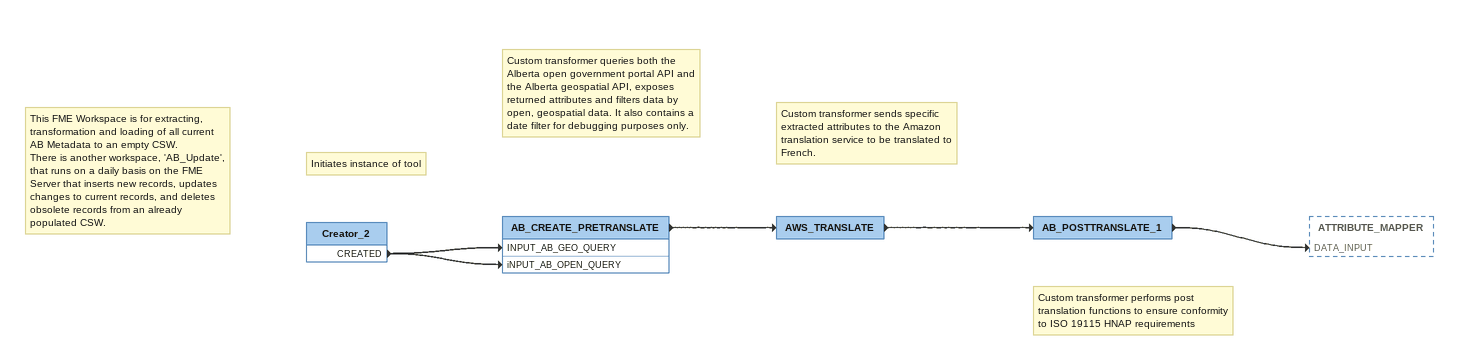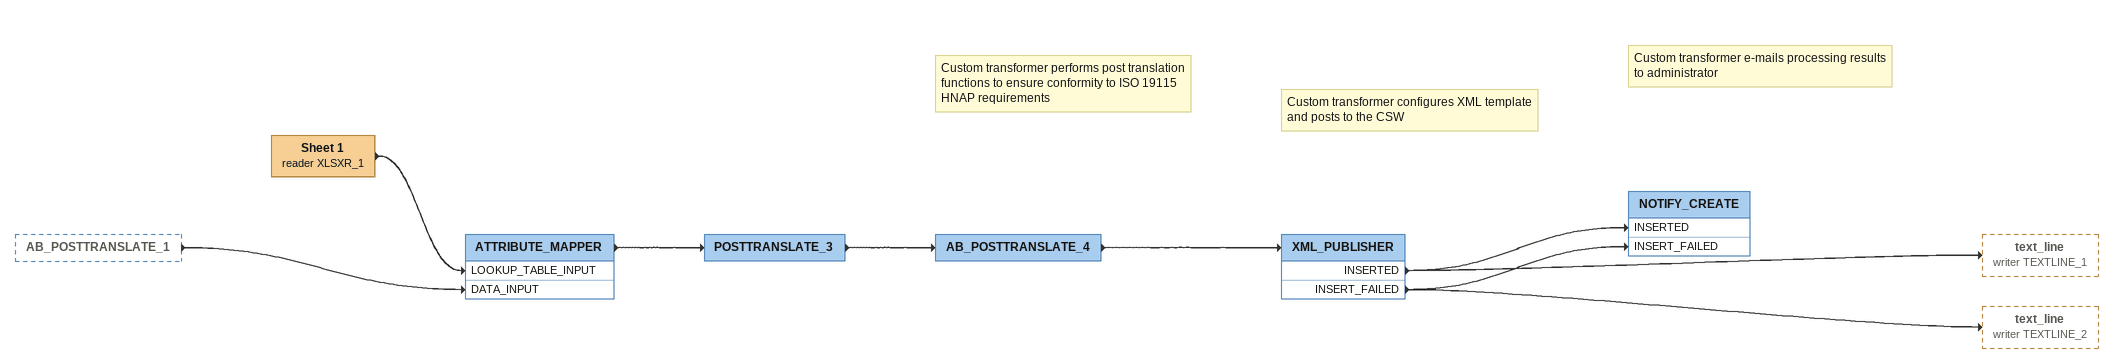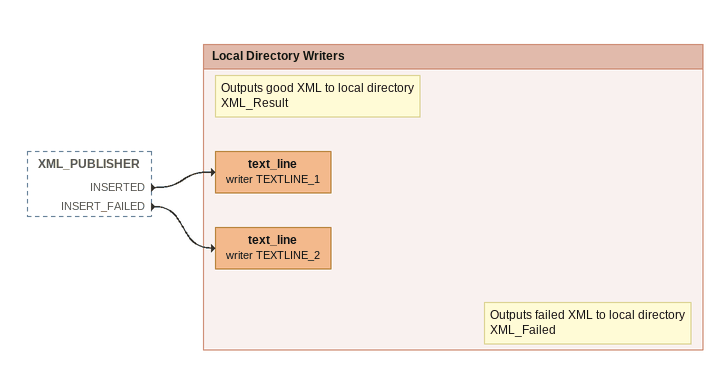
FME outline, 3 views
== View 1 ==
Note: This FME Workspace is for extracting, transformation and loading of all current AB Metadata to an empty CSW. / There is another workspace, 'AB_Update', that runs on a daily basis on the FME Server that inserts new records, updates changes to current records, and deletes obsolete records from an already populated CSW.
Note: Initiates instance of tool
Creator_2
    CREATED -> AB_CREATE_PRETRANSLATE [INPUT_AB_GEO_QUERY]
    CREATED -> AB_CREATE_PRETRANSLATE [iNPUT_AB_OPEN_QUERY]
Note: Custom transformer queries both the Alberta open government portal API and the Alberta geospatial API, exposes returned attributes and filters data by open, geospatial data. It also contains a date filter for debugging purposes only.
AB_CREATE_PRETRANSLATE
    -> AWS_TRANSLATE
Note: Custom transformer sends specific extracted attributes to the Amazon translation service to be translated to French.
AWS_TRANSLATE
    -> AB_POSTTRANSLATE_1
Note: Custom transformer performs post translation functions to ensure conformity to ISO 19115 HNAP requirements
AB_POSTTRANSLATE_1
    -> ATTRIBUTE_MAPPER [DATA_INPUT]

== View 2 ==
AB_POSTTRANSLATE_1 [outside]
    -> ATTRIBUTE_MAPPER [DATA_INPUT]
Sheet 1 (reader XLSXR_1)
    -> ATTRIBUTE_MAPPER [LOOKUP_TABLE_INPUT]
ATTRIBUTE_MAPPER
    -> POSTTRANSLATE_3
POSTTRANSLATE_3
    -> AB_POSTTRANSLATE_4
Note: Custom transformer performs post translation functions to ensure conformity to ISO 19115 HNAP requirements
AB_POSTTRANSLATE_4
    -> XML_PUBLISHER
Note: Custom transformer configures XML template and posts to the CSW
XML_PUBLISHER
    INSERTED -> text_line (writer TEXTLINE_1)
    INSERTED -> NOTIFY_CREATE [INSERTED]
    INSERT_FAILED -> text_line (writer TEXTLINE_2)
    INSERT_FAILED -> NOTIFY_CREATE [INSERT_FAILED]
Note: Custom transformer e-mails processing results to administrator
NOTIFY_CREATE

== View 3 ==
XML_PUBLISHER [outside]
    INSERTED -> text_line (writer TEXTLINE_1)
    INSERT_FAILED -> text_line (writer TEXTLINE_2)

Bookmark: Local Directory Writers
Note: Outputs good XML to local directory XML_Result
text_line (writer TEXTLINE_1)
Note: Outputs failed XML to local directory XML_Failed
text_line (writer TEXTLINE_2)
